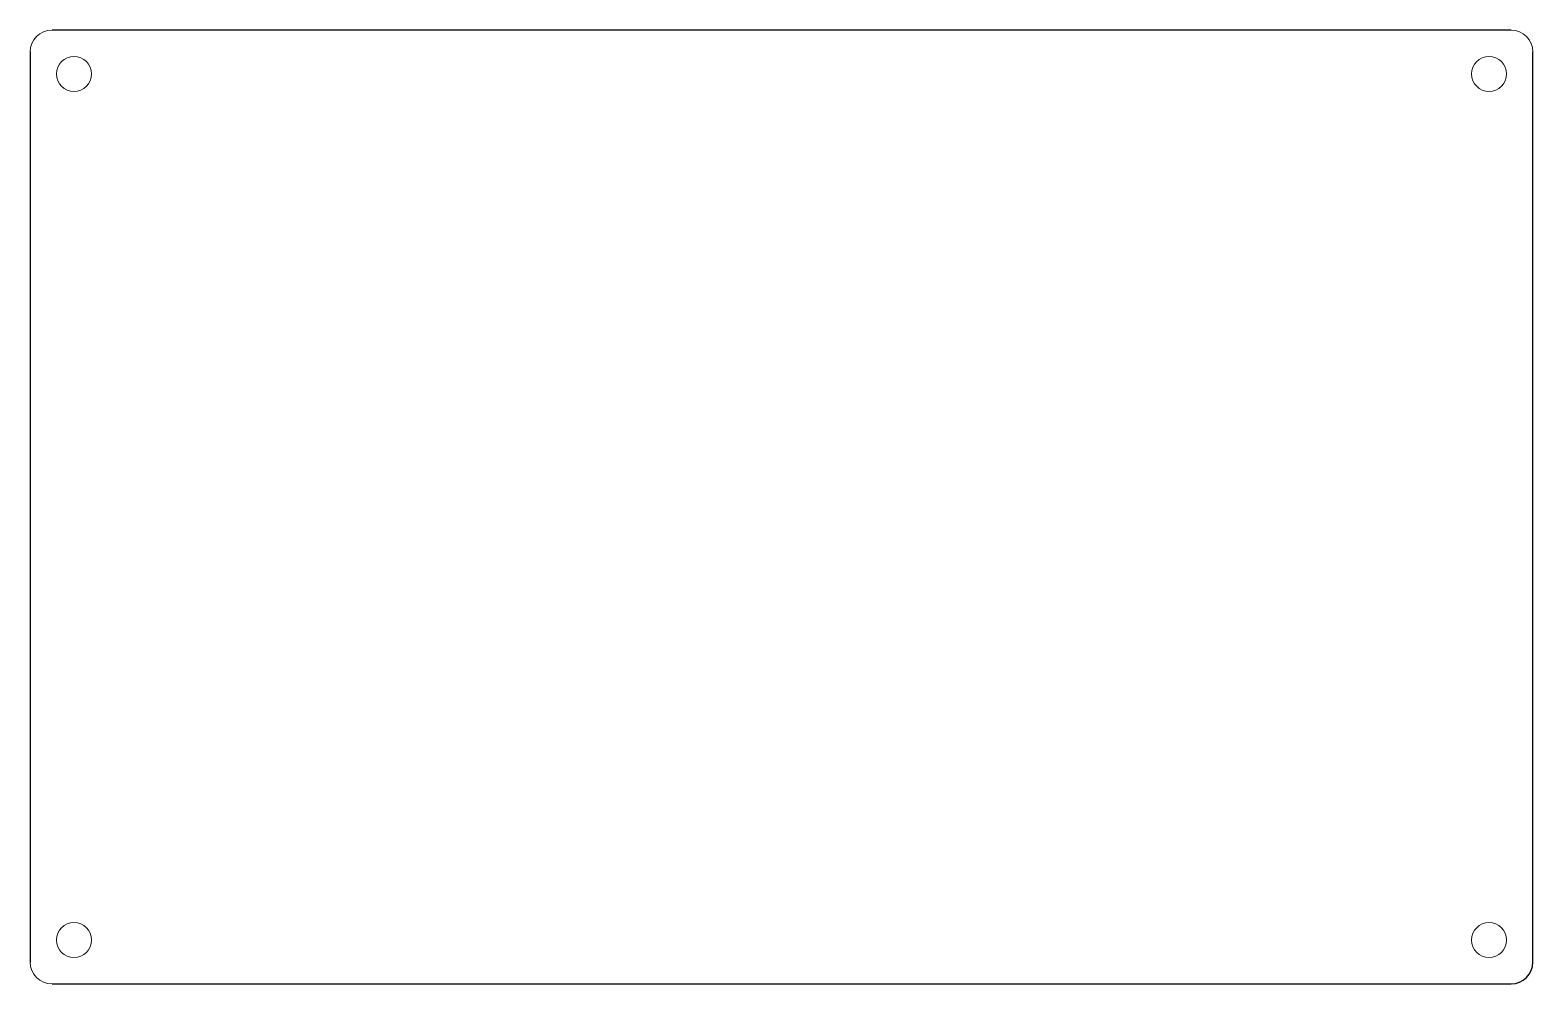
# Model space of a CAD drawing. Header units: inches. Extents: x 6 to 143, y 4 to 91.
import ezdxf

# ---------------------------------------------------------------- set-up
doc = ezdxf.new("R2010")
doc.units = ezdxf.units.IN
doc.header["$MEASUREMENT"] = 0
doc.layers.add('VISIBLE', color=7, linetype='Continuous', lineweight=0)

msp = doc.modelspace()

# ---------------------------------------------------------------- linework, layer by layer
for p, q in [((140.58, 90.62), (7.58, 90.62)), ((5.58, 88.62), (5.58, 5.62)), ((142.58, 5.62), (142.58, 88.62)), ((7.58, 3.62), (140.58, 3.62))]:
    msp.add_line(p, q)
msp.add_arc((140.58, 5.62), 2, 270, 360)
at = {"layer": 'VISIBLE'}
for centre in [(9.58, 86.62), (138.58, 86.62), (9.58, 7.62), (138.58, 7.62)]:
    msp.add_circle(centre, 1.6, dxfattribs=at)
for centre, start, end in [((7.58, 88.62), 90, 180), ((140.58, 88.62), 0, 90), ((7.58, 5.62), 180, 270)]:
    msp.add_arc(centre, 2, start, end, dxfattribs=at)

doc.saveas('drawing.dxf')
